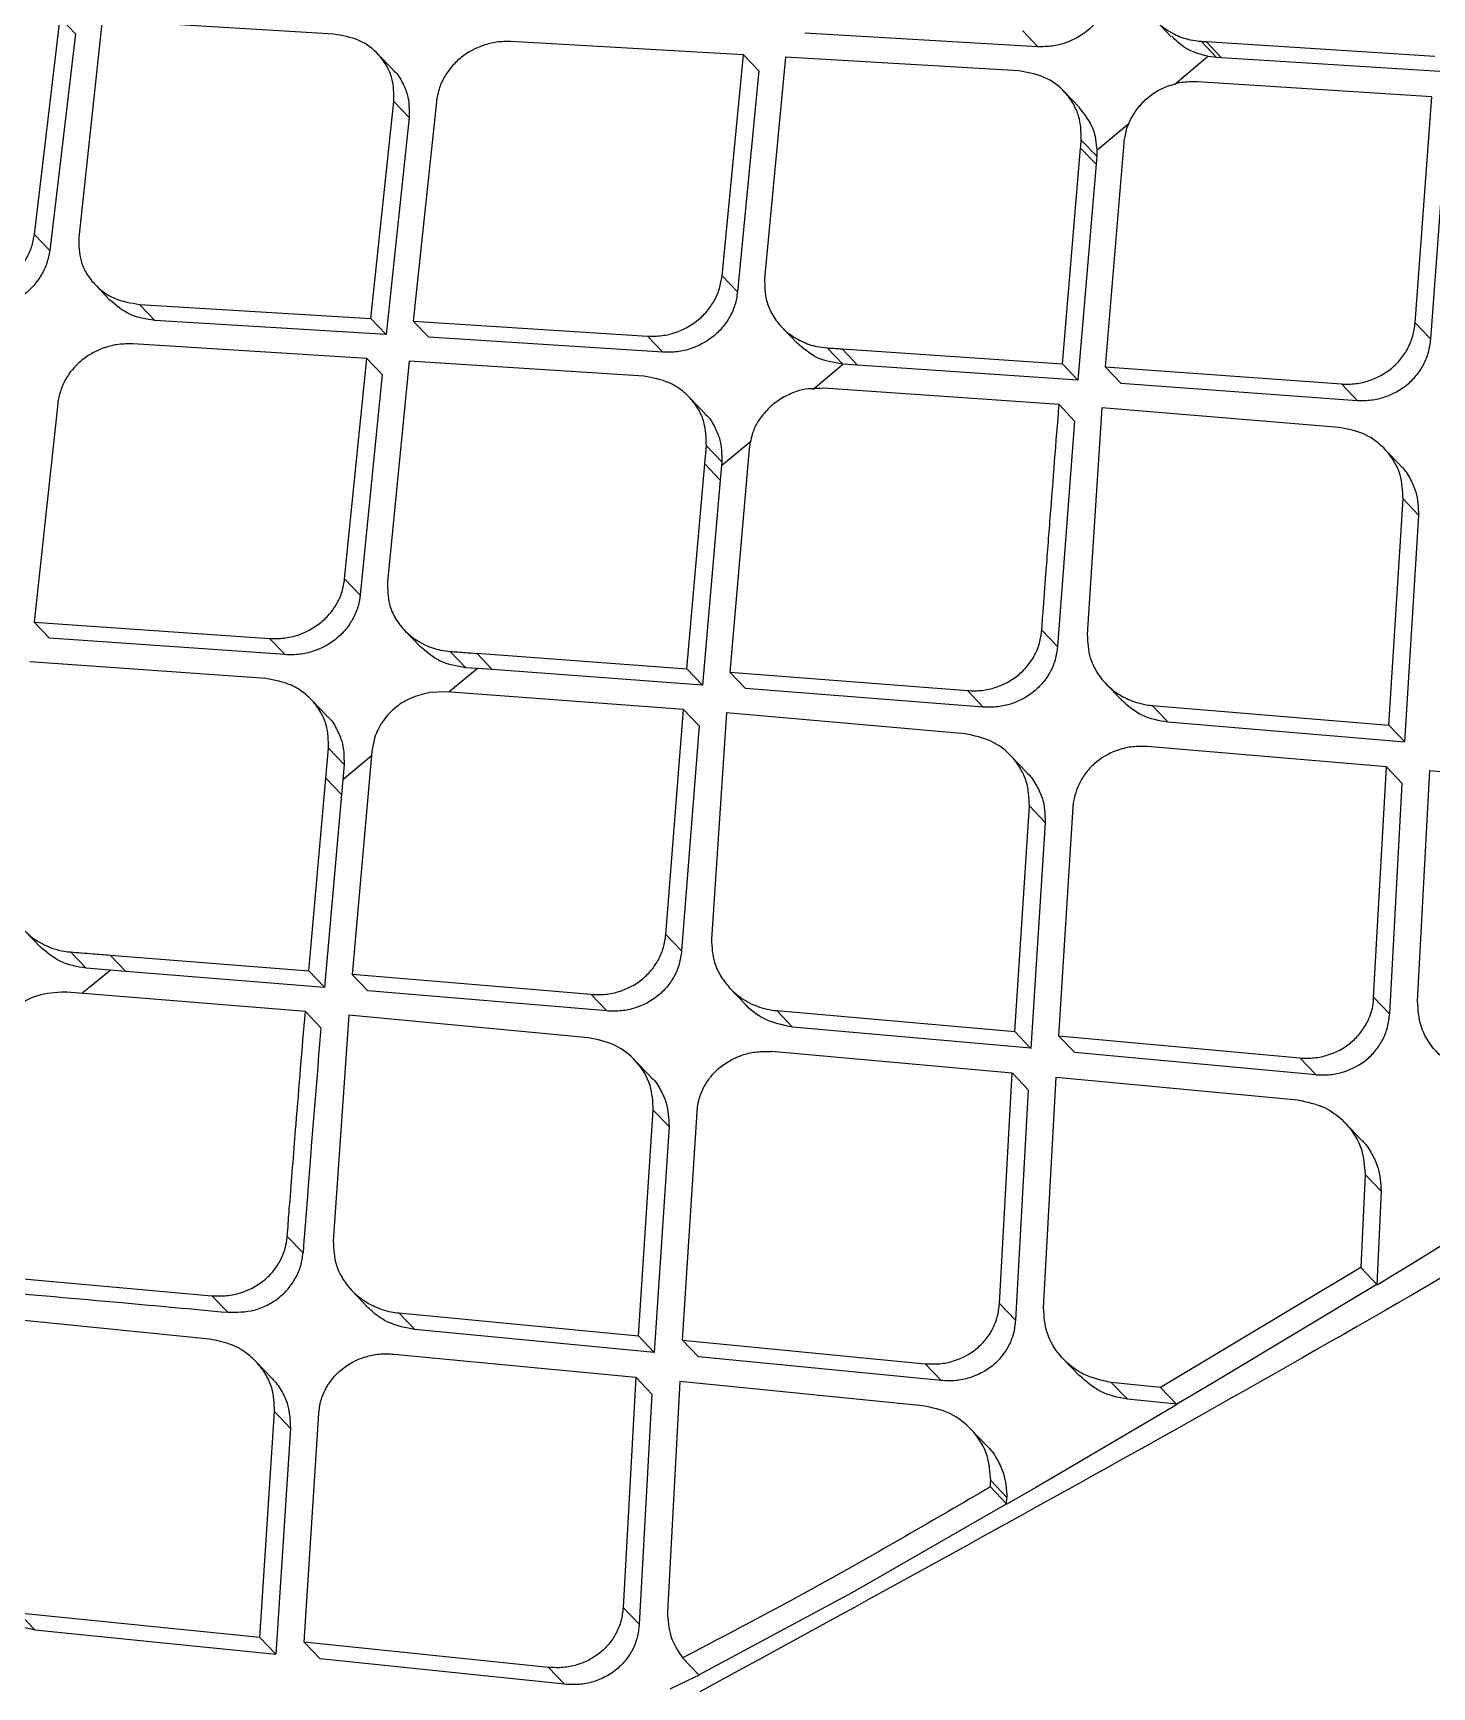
# Model space of a CAD drawing. Extents: x 832 to 912, y 781 to 934.
# Drawn here: x 897.548 to 898.583, y 806.481 to 807.705 of the extents above; entities that cross this region are included whole.
import ezdxf

# ---------------------------------------------------------------- set-up
doc = ezdxf.new("R2010")
doc.units = 0
doc.header["$MEASUREMENT"] = 0
doc.layers.add('1', color=4, linetype='Continuous')

# ---------------------------------------------------------------- blocks, each defined once
blk = doc.blocks.new('2026 SOVEREIGN HL')
at = {"layer": '1', "color": 3, "linetype": 'Continuous', "lineweight": 25}
for p, q in [((65.8195, 10.4614), (65.8386, 10.6216)), ((65.8498, 10.6098), (65.8386, 10.6216)), ((65.8696, 10.62), (65.8523, 10.459)), ((66.0411, 10.6096), (65.8696, 10.62)), ((66.5508, 10.6123), (66.5622, 10.6003)), ((66.6495, 10.6196), (66.6609, 10.6076)), ((65.8498, 10.6098), (65.8308, 10.4495)), ((66.3442, 10.5944), (66.1722, 10.6041)), ((66.5622, 10.6003), (66.3898, 10.6104)), ((66.683, 10.6043), (66.6944, 10.5924)), ((66.6867, 10.6041), (66.8561, 10.5934)), ((66.6867, 10.6041), (66.6981, 10.5921)), ((66.0849, 10.5831), (66.0736, 10.5949)), ((66.3284, 10.4307), (66.3442, 10.5944)), ((66.3442, 10.5944), (66.3556, 10.5825)), ((66.3755, 10.5926), (66.3599, 10.4287)), ((66.5481, 10.5824), (66.3755, 10.5926)), ((66.6634, 10.5724), (66.6877, 10.593)), ((66.6944, 10.5923), (66.6879, 10.5931)), ((66.6981, 10.5921), (66.6944, 10.5923)), ((66.8676, 10.5814), (66.6981, 10.5921)), ((66.3556, 10.5825), (66.3398, 10.4188)), ((66.593, 10.5552), (66.5816, 10.5671)), ((66.8538, 10.5632), (66.6804, 10.5743)), ((66.8414, 10.3959), (66.8538, 10.5632)), ((66.0685, 10.3992), (66.0856, 10.5598)), ((66.0856, 10.5598), (66.0969, 10.5479)), ((66.117, 10.5596), (66.0999, 10.3972)), ((66.853, 10.3838), (66.8653, 10.5511)), ((66.0969, 10.5479), (66.0799, 10.3872)), ((66.6059, 10.5237), (66.6297, 10.5438)), ((66.5943, 10.5312), (66.6057, 10.5192)), ((66.6257, 10.5292), (66.612, 10.3633)), ((66.5803, 10.3656), (66.5937, 10.5253)), ((66.5938, 10.5253), (66.6052, 10.5133)), ((66.6057, 10.5192), (66.6052, 10.5134)), ((66.6059, 10.5237), (66.6057, 10.5192)), ((66.6052, 10.5133), (66.5918, 10.3535)), ((65.8195, 10.4614), (65.8308, 10.4495)), ((66.3284, 10.4307), (66.3398, 10.4188)), ((65.8642, 10.4245), (65.8755, 10.4126)), ((65.8973, 10.4096), (66.0685, 10.3992)), ((65.8973, 10.4096), (65.9087, 10.3977)), ((66.0799, 10.3872), (65.9087, 10.3977)), ((66.0685, 10.3992), (66.0799, 10.3873)), ((66.0999, 10.3972), (66.2733, 10.3862)), ((66.0999, 10.3972), (66.1113, 10.3853)), ((66.3726, 10.3928), (66.384, 10.3809)), ((66.8414, 10.3959), (66.853, 10.3838)), ((66.0655, 10.3696), (65.8924, 10.3803)), ((66.2847, 10.3742), (66.1113, 10.3853)), ((66.2733, 10.3861), (66.2847, 10.3742)), ((66.0491, 10.2065), (66.0655, 10.3696)), ((66.0768, 10.3577), (66.0655, 10.3696)), ((66.0969, 10.3676), (66.0808, 10.2043)), ((66.2705, 10.3564), (66.0969, 10.3676)), ((66.4177, 10.3654), (66.4062, 10.3774)), ((66.4173, 10.3767), (66.5803, 10.3656)), ((66.4173, 10.3767), (66.4288, 10.3647)), ((66.0768, 10.3577), (66.0606, 10.1945)), ((66.3955, 10.3467), (66.4176, 10.3652)), ((66.4288, 10.3647), (66.4179, 10.3654)), ((66.5918, 10.3535), (66.4288, 10.3647)), ((66.5803, 10.3656), (66.5918, 10.3535)), ((66.612, 10.3633), (66.7869, 10.3507)), ((66.612, 10.3633), (66.6235, 10.3513)), ((66.5779, 10.3354), (66.4035, 10.3475)), ((66.6235, 10.3513), (66.7984, 10.3386)), ((66.7869, 10.3507), (66.7984, 10.3386)), ((65.8367, 10.3363), (65.8192, 10.1745)), ((66.3156, 10.3289), (66.3041, 10.3409)), ((66.5779, 10.3354), (66.5894, 10.3233)), ((66.6096, 10.3331), (66.5987, 10.1654)), ((66.7851, 10.3186), (66.6096, 10.3331)), ((66.5894, 10.3233), (66.5767, 10.1564)), ((66.328, 10.2903), (66.3498, 10.3085)), ((66.3156, 10.2916), (66.3168, 10.305)), ((66.3168, 10.305), (66.3283, 10.293)), ((66.3484, 10.3028), (66.3343, 10.1374)), ((66.8305, 10.2904), (66.8188, 10.3025)), ((66.3024, 10.1399), (66.3156, 10.2916)), ((66.3156, 10.2916), (66.3271, 10.2796)), ((66.328, 10.2903), (66.3271, 10.2796)), ((66.3283, 10.293), (66.328, 10.2903)), ((66.3271, 10.2796), (66.314, 10.1278)), ((66.822, 10.0982), (66.8325, 10.2656)), ((66.8325, 10.2656), (66.8441, 10.2534)), ((66.8337, 10.0859), (66.8441, 10.2534)), ((66.0491, 10.2065), (66.0606, 10.1945)), ((65.8192, 10.1745), (65.8306, 10.1626)), ((65.8192, 10.1745), (65.9936, 10.1624)), ((66.005, 10.1504), (65.8306, 10.1626)), ((65.9936, 10.1624), (66.005, 10.1504)), ((66.0935, 10.1684), (66.1049, 10.1564)), ((66.5651, 10.1686), (66.5767, 10.1564)), ((66.1273, 10.1528), (66.1388, 10.1407)), ((66.1469, 10.1514), (66.3024, 10.1399)), ((66.1469, 10.1514), (66.1584, 10.1393)), ((65.9907, 10.1327), (65.8161, 10.145)), ((66.1262, 10.1228), (66.1472, 10.1401)), ((66.1473, 10.1401), (66.1388, 10.1407)), ((66.1584, 10.1393), (66.1473, 10.1401)), ((66.314, 10.1278), (66.1584, 10.1393)), ((66.3024, 10.1399), (66.314, 10.1278)), ((66.3343, 10.1374), (66.5101, 10.1238)), ((66.3343, 10.1374), (66.3459, 10.1253)), ((66.1246, 10.1229), (66.1119, 10.1224)), ((66.2999, 10.1097), (66.1246, 10.1229)), ((66.5217, 10.1116), (66.3459, 10.1253)), ((66.5101, 10.1238), (66.5217, 10.1116)), ((66.6123, 10.1291), (66.624, 10.1169)), ((66.036, 10.105), (66.0245, 10.117)), ((66.2868, 9.9432), (66.2999, 10.1097)), ((66.2999, 10.1097), (66.3115, 10.0976)), ((66.6468, 10.1128), (66.822, 10.0982)), ((66.6468, 10.1128), (66.6584, 10.1006)), ((66.3115, 10.0976), (66.2985, 9.9311)), ((66.3318, 10.1073), (66.3206, 9.9399)), ((66.5083, 10.0917), (66.3318, 10.1073)), ((66.6584, 10.1006), (66.8337, 10.0859)), ((66.822, 10.0982), (66.8337, 10.0859)), ((66.0711, 10.0887), (66.0691, 10.0787)), ((66.0352, 10.0591), (66.0372, 10.0811)), ((66.0372, 10.0811), (66.0487, 10.069)), ((66.0477, 10.058), (66.0688, 10.0754)), ((66.0691, 10.0787), (66.0546, 9.9136)), ((66.5539, 10.0633), (66.5422, 10.0755)), ((66.8201, 10.0673), (66.643, 10.0823)), ((66.0487, 10.069), (66.0477, 10.058)), ((66.8107, 9.897), (66.8201, 10.0673)), ((66.8201, 10.0673), (66.8319, 10.0551)), ((66.8432, 9.8939), (66.8524, 10.0646)), ((66.8524, 10.0646), (67.0301, 10.0488)), ((66.0225, 9.9163), (66.0352, 10.0591)), ((66.0352, 10.0591), (66.0467, 10.047)), ((66.0477, 10.0579), (66.0467, 10.047)), ((66.8226, 9.8846), (66.8319, 10.055)), ((66.0467, 10.047), (66.0341, 9.9041)), ((66.5451, 9.8714), (66.5559, 10.0385)), ((66.5559, 10.0385), (66.5676, 10.0263)), ((66.5881, 10.0375), (66.5775, 9.8684)), ((66.5676, 10.0263), (66.5569, 9.859)), ((65.8122, 9.9462), (65.8237, 9.9342)), ((66.2985, 9.9311), (66.2868, 9.9432)), ((65.8578, 9.9183), (65.8462, 9.9304)), ((65.8755, 9.9281), (66.0225, 9.9163)), ((65.8755, 9.9281), (65.8871, 9.916)), ((65.8756, 9.9169), (65.8578, 9.9183)), ((65.8871, 9.916), (65.8756, 9.9169)), ((66.0341, 9.9041), (65.8871, 9.916)), ((66.0225, 9.9163), (66.0341, 9.9042)), ((66.2315, 9.8989), (66.0546, 9.9136)), ((66.0546, 9.9136), (66.0662, 9.9015)), ((66.3343, 9.9035), (66.346, 9.8913)), ((65.8435, 9.9006), (65.842, 9.9007)), ((66.02, 9.8862), (65.8435, 9.9006)), ((66.2431, 9.8867), (66.0662, 9.9015)), ((66.2431, 9.8867), (66.2315, 9.8989)), ((66.8107, 9.897), (66.8225, 9.8846)), ((66.02, 9.8862), (66.0315, 9.8741)), ((66.0521, 9.8835), (66.0407, 9.7164)), ((66.2296, 9.8669), (66.0521, 9.8835)), ((66.3689, 9.887), (66.5451, 9.8714)), ((66.3689, 9.887), (66.3806, 9.8748)), ((66.5569, 9.8591), (66.3806, 9.8748)), ((66.5451, 9.8714), (66.5568, 9.8591)), ((66.5775, 9.8684), (66.756, 9.852)), ((66.5775, 9.8684), (66.5892, 9.8561)), ((66.5432, 9.8406), (66.3651, 9.8566)), ((66.5892, 9.8561), (66.7678, 9.8396)), ((66.2754, 9.8382), (66.2637, 9.8504)), ((66.5337, 9.6703), (66.5432, 9.8406)), ((66.5433, 9.8406), (66.555, 9.8283)), ((66.756, 9.8519), (66.7678, 9.8396)), ((66.555, 9.8282), (66.5456, 9.6579)), ((66.5663, 9.6671), (66.5756, 9.8376)), ((66.5757, 9.8376), (66.7544, 9.8209)), ((66.2665, 9.6464), (66.2775, 9.8134)), ((66.2775, 9.8134), (66.2892, 9.8012)), ((66.2991, 9.6432), (66.3099, 9.8121)), ((66.8015, 9.7913), (66.7897, 9.8038)), ((66.2892, 9.8012), (66.2783, 9.634)), ((66.8043, 9.7658), (66.8012, 9.6968)), ((66.8043, 9.7658), (66.8162, 9.7533)), ((66.8162, 9.7533), (66.8131, 9.684)), ((66.0066, 9.7199), (66.0183, 9.7077)), ((66.864, 9.7148), (66.8391, 9.6996)), ((66.8012, 9.6968), (66.6529, 9.6081)), ((66.8012, 9.6968), (66.8131, 9.6843)), ((66.8391, 9.6996), (66.825, 9.691)), ((65.7728, 9.692), (65.9509, 9.6759)), ((66.813, 9.6842), (66.6906, 9.6108)), ((66.825, 9.691), (66.8132, 9.6839)), ((65.9626, 9.6637), (65.9509, 9.6759)), ((66.0544, 9.6799), (66.0661, 9.6676)), ((66.5337, 9.6703), (66.5456, 9.6579)), ((65.949, 9.6439), (65.7703, 9.6619)), ((66.0893, 9.6632), (66.2665, 9.6464)), ((66.0893, 9.6632), (66.101, 9.6509)), ((66.2783, 9.634), (66.101, 9.6509)), ((66.2665, 9.6464), (66.2783, 9.634)), ((66.0855, 9.6328), (66.2647, 9.6156)), ((66.2991, 9.6432), (66.4787, 9.6256)), ((66.3109, 9.6308), (66.2991, 9.6432)), ((65.9951, 9.615), (65.9834, 9.6273)), ((66.4906, 9.6132), (66.3109, 9.6308)), ((66.4905, 9.6132), (66.4787, 9.6256)), ((66.581, 9.6292), (66.5929, 9.6167)), ((66.2647, 9.6156), (66.2552, 9.4453)), ((66.2647, 9.6156), (66.2765, 9.6032)), ((66.2973, 9.6124), (66.288, 9.4419)), ((66.4771, 9.5946), (66.2973, 9.6124)), ((66.6164, 9.6118), (66.6284, 9.5993)), ((66.6529, 9.6081), (66.6164, 9.6118)), ((66.6529, 9.6081), (66.6649, 9.5956)), ((66.6906, 9.6108), (66.6651, 9.5957)), ((66.2765, 9.6032), (66.2671, 9.4328)), ((66.6652, 9.5956), (66.6284, 9.5993)), ((65.9863, 9.4231), (65.9972, 9.5902)), ((66.009, 9.5778), (65.9972, 9.5902)), ((66.0191, 9.4197), (66.0299, 9.5887)), ((66.6652, 9.5954), (66.5712, 9.5402)), ((66.009, 9.5779), (65.9982, 9.4106)), ((66.5245, 9.5648), (66.5125, 9.5773)), ((66.539, 9.522), (66.5271, 9.5345)), ((66.5392, 9.5267), (66.5273, 9.5392)), ((66.5712, 9.5402), (66.5606, 9.5341)), ((66.539, 9.5217), (66.5392, 9.5267)), ((66.5606, 9.5341), (66.5391, 9.5216)), ((66.4251, 9.4566), (66.5389, 9.5219)), ((66.3112, 9.3954), (66.4251, 9.4565)), ((65.9863, 9.4231), (65.8079, 9.4411)), ((65.8197, 9.4288), (65.8079, 9.4411)), ((66.2552, 9.4453), (66.2671, 9.4328)), ((65.8197, 9.4288), (65.9982, 9.4106)), ((65.9982, 9.4107), (65.9863, 9.4231)), ((66.1999, 9.4009), (66.0191, 9.4197)), ((66.0191, 9.4197), (66.031, 9.4073)), ((66.2118, 9.3884), (66.031, 9.4073)), ((66.2118, 9.3884), (66.1999, 9.4009)), ((66.2992, 9.4079), (66.3112, 9.3954)), ((66.3032, 9.3911), (66.2899, 9.3848)), ((66.3114, 9.3951), (66.3032, 9.3911))]:
    blk.add_line(p, q, dxfattribs=at)
for points, knots in [([(70.7398, 13.4234), (70.5992, 13.2137), (70.3179, 12.7942), (69.8467, 12.2), (69.3413, 11.6351), (68.7988, 11.1052), (68.2213, 10.6135), (67.6123, 10.1617), (66.9773, 9.7465), (66.5338, 9.504), (66.312, 9.3828)], [0, 0, 0, 0, 0.1250008, 0.2500011, 0.3750032, 0.4999972, 0.6249912, 0.7499939, 0.8749964, 1, 1, 1, 1]), ([(71.4977, 13.2304), (71.3728, 13.0345), (71.1231, 12.6428), (70.7096, 12.0815), (70.2695, 11.5426), (69.8013, 11.0304), (69.3045, 10.5492), (68.7798, 10.0988), (68.2276, 9.679), (67.6507, 9.2899), (67.0541, 8.9285), (66.6412, 8.7147), (66.4347, 8.6078)], [0, 0, 0, 0, 0.100345, 0.20059, 0.300906, 0.400756, 0.500092, 0.599382, 0.699069, 0.799349, 0.899659, 1, 1, 1, 1]), ([(71.5122, 13.221), (71.5035, 13.2073), (71.4807, 13.1713), (71.4393, 13.1058), (71.3912, 13.0297), (71.3437, 12.9553), (71.3026, 12.892), (71.2631, 12.8324), (71.2227, 12.7724), (71.149, 12.6639), (71.042, 12.5107), (70.8633, 12.2638), (70.6395, 11.9711), (70.3496, 11.6171), (70.0306, 11.2549), (69.6793, 10.8891), (69.2812, 10.5095), (68.8279, 10.119), (68.3151, 9.7236), (67.8394, 9.3953), (67.4115, 9.1254), (67.1357, 8.9636), (66.9539, 8.8617), (66.8689, 8.8148), (66.7831, 8.7684), (66.6996, 8.724), (66.6137, 8.679), (66.5288, 8.636), (66.4699, 8.6061), (66.4426, 8.5923)], [0, 0, 0, 0, 0.007015, 0.018363, 0.033423, 0.04585, 0.056436, 0.065972, 0.076734, 0.087612, 0.122549, 0.157338, 0.219068, 0.281467, 0.354683, 0.427219, 0.500115, 0.591822, 0.685047, 0.779145, 0.840884, 0.903128, 0.916964, 0.930722, 0.945004, 0.958992, 0.971501, 0.986828, 1, 1, 1, 1]), ([(72.0759, 13.081), (71.9407, 12.8673), (71.6702, 12.4398), (71.2248, 11.8251), (70.749, 11.236), (70.2414, 10.6776), (69.7037, 10.1509), (69.1327, 9.6593), (68.5309, 9.2014), (67.9016, 8.7782), (67.2507, 8.3863), (66.8005, 8.1549), (66.5754, 8.0391)], [0, 0, 0, 0, 0.100262, 0.200594, 0.300842, 0.400493, 0.499762, 0.599107, 0.699009, 0.799378, 0.89967, 1, 1, 1, 1]), ([(72.6989, 12.8401), (72.5434, 12.6155), (72.2326, 12.1668), (71.7256, 11.524), (71.1904, 10.905), (70.6253, 10.3123), (70.0659, 9.7781), (69.5193, 9.2983), (68.9899, 8.8688), (68.4432, 8.46), (67.8795, 8.0739), (67.3016, 7.7084), (66.9039, 7.4857), (66.7051, 7.3744)], [0, 0, 0, 0, 0.1000688, 0.1999125, 0.299747, 0.3997862, 0.4998265, 0.5830233, 0.6662203, 0.7495516, 0.8330446, 0.9165067, 1, 1, 1, 1]), ([(66.7444, 7.304), (66.8243, 7.3478), (66.9726, 7.429), (67.1755, 7.5462), (67.3443, 7.6461), (67.4814, 7.7294), (67.7049, 7.8677), (68.1391, 8.1473), (68.7505, 8.5777), (69.4223, 9.1038), (70.0119, 9.6127), (70.5488, 10.1186), (71.0358, 10.6161), (71.4152, 11.0365), (71.6965, 11.367), (71.8827, 11.5937), (72.0253, 11.7735), (72.135, 11.9151), (72.2256, 12.0339), (72.3357, 12.1814), (72.4646, 12.3584), (72.6119, 12.5659), (72.7136, 12.7161), (72.7679, 12.7962)], [0, 0, 0, 0, 0.0332022, 0.0616214, 0.0854568, 0.1046896, 0.1201128, 0.181265, 0.29293, 0.3925487, 0.4921817, 0.5767546, 0.661373, 0.7459153, 0.7831098, 0.819609, 0.8528305, 0.8667665, 0.8848982, 0.9072637, 0.9338682, 0.9647159, 1, 1, 1, 1]), ([(66.6368, 10.6555), (66.6368, 10.6504), (66.6368, 10.6418), (66.6416, 10.6298), (66.6491, 10.6189), (66.6601, 10.6104), (66.6715, 10.606), (66.6786, 10.6047), (66.6818, 10.6044), (66.6827, 10.6043), (66.6829, 10.6043), (66.6829, 10.6043), (66.683, 10.6043), (66.683, 10.6043)], [0, 0, 0, 0, 0.195539, 0.334545, 0.501066, 0.718252, 0.874017, 0.967989, 0.991753, 0.997814, 0.99938, 0.999912, 1, 1, 1, 1]), ([(66.6169, 10.6454), (66.6164, 10.6422), (66.6154, 10.6358), (66.6115, 10.6268), (66.606, 10.6187), (66.5969, 10.6097), (66.5853, 10.6035), (66.5726, 10.6003), (66.5657, 10.6003), (66.5622, 10.6003)], [0, 0, 0, 0, 0.128133, 0.254075, 0.378316, 0.501486, 0.735026, 0.863593, 1, 1, 1, 1]), ([(66.0856, 10.5598), (66.0855, 10.5656), (66.0855, 10.5747), (66.0806, 10.5861), (66.0732, 10.5964), (66.0602, 10.6064), (66.0475, 10.6085), (66.0411, 10.6096)], [0, 0, 0, 0, 0.229507, 0.360219, 0.501434, 0.750646, 1, 1, 1, 1]), ([(66.1722, 10.6041), (66.1686, 10.6041), (66.1618, 10.6041), (66.149, 10.6009), (66.1374, 10.5947), (66.1282, 10.5858), (66.1226, 10.5778), (66.1185, 10.5689), (66.1175, 10.5627), (66.117, 10.5596)], [0, 0, 0, 0, 0.13688, 0.265624, 0.498432, 0.623853, 0.748971, 0.874228, 1, 1, 1, 1]), ([(66.6878, 10.5932), (66.6819, 10.5948), (66.6716, 10.5976), (66.6644, 10.6049), (66.6613, 10.6081)], [0, 0, 0, 0, 0.5699659, 1, 1, 1, 1]), ([(66.683, 10.6043), (66.6837, 10.6043), (66.6849, 10.6042), (66.6861, 10.6041), (66.6867, 10.6041)], [0, 0, 0, 0, 0.559914, 1, 1, 1, 1]), ([(66.0848, 10.5829), (66.0851, 10.5827), (66.0883, 10.5804), (66.0918, 10.574), (66.0969, 10.5629), (66.0969, 10.5537), (66.0969, 10.5479)], [0, 0, 0, 0, 0.032245, 0.306078, 0.558816, 1, 1, 1, 1]), ([(66.5943, 10.5312), (66.5941, 10.5372), (66.5939, 10.5466), (66.5886, 10.5583), (66.5809, 10.5689), (66.5676, 10.579), (66.5546, 10.5813), (66.5481, 10.5824)], [0, 0, 0, 0, 0.232863, 0.362816, 0.501705, 0.751092, 1, 1, 1, 1]), ([(66.6804, 10.5743), (66.6769, 10.5743), (66.67, 10.5743), (66.6572, 10.5712), (66.6456, 10.5649), (66.6365, 10.5559), (66.631, 10.5477), (66.6271, 10.5387), (66.6262, 10.5324), (66.6257, 10.5292)], [0, 0, 0, 0, 0.135694, 0.264215, 0.499853, 0.623433, 0.747641, 0.873006, 1, 1, 1, 1]), ([(66.5928, 10.555), (66.5967, 10.5501), (66.6041, 10.541), (66.6053, 10.5291), (66.6059, 10.5237)], [0, 0, 0, 0, 0.539458, 1, 1, 1, 1]), ([(66.5938, 10.5253), (66.5939, 10.5264), (66.594, 10.5283), (66.5942, 10.5303), (66.5943, 10.5311)], [0, 0, 0, 0, 0.560023, 1, 1, 1, 1]), ([(65.7638, 10.4174), (65.7674, 10.4174), (65.7744, 10.4174), (65.7872, 10.4206), (65.7988, 10.4267), (65.808, 10.4354), (65.8137, 10.4433), (65.8178, 10.4521), (65.8189, 10.4583), (65.8195, 10.4614)], [0, 0, 0, 0, 0.13981, 0.269762, 0.49964, 0.624033, 0.749047, 0.87425, 1, 1, 1, 1]), ([(65.8523, 10.459), (65.8524, 10.4532), (65.8525, 10.4441), (65.8575, 10.4328), (65.865, 10.4226), (65.8781, 10.4128), (65.8909, 10.4106), (65.8973, 10.4096)], [0, 0, 0, 0, 0.231814, 0.361874, 0.501276, 0.750398, 1, 1, 1, 1]), ([(65.8308, 10.4495), (65.8302, 10.4464), (65.8291, 10.4403), (65.825, 10.4315), (65.8193, 10.4235), (65.8101, 10.4148), (65.7985, 10.4087), (65.7857, 10.4055), (65.7787, 10.4055), (65.7751, 10.4055)], [0, 0, 0, 0, 0.125542, 0.250493, 0.375284, 0.500382, 0.730189, 0.860138, 1, 1, 1, 1]), ([(66.2733, 10.3861), (66.2769, 10.3861), (66.2838, 10.3861), (66.2966, 10.3892), (66.3082, 10.3953), (66.3174, 10.4042), (66.3229, 10.4122), (66.3269, 10.4212), (66.3279, 10.4276), (66.3284, 10.4307)], [0, 0, 0, 0, 0.137431, 0.266447, 0.499166, 0.62221, 0.746712, 0.872472, 1, 1, 1, 1]), ([(66.3599, 10.4287), (66.36, 10.4232), (66.3601, 10.4142), (66.3651, 10.4023), (66.3698, 10.3957), (66.3739, 10.3914), (66.3786, 10.3872), (66.3868, 10.382), (66.3972, 10.3784), (66.4037, 10.3777), (66.4062, 10.3774)], [0, 0, 0, 0, 0.213296, 0.34775, 0.500701, 0.531601, 0.583584, 0.750369, 0.906475, 1, 1, 1, 1]), ([(66.3398, 10.4188), (66.3394, 10.4156), (66.3384, 10.4093), (66.3344, 10.4003), (66.3288, 10.3922), (66.3197, 10.3834), (66.308, 10.3772), (66.2952, 10.3741), (66.2883, 10.3742), (66.2847, 10.3742)], [0, 0, 0, 0, 0.127404, 0.253021, 0.377332, 0.500953, 0.733553, 0.862539, 1, 1, 1, 1]), ([(65.9087, 10.3977), (65.9022, 10.3987), (65.8894, 10.4007), (65.8801, 10.4088), (65.8756, 10.4127)], [0, 0, 0, 0, 0.51154, 1, 1, 1, 1]), ([(66.7869, 10.3507), (66.7904, 10.3506), (66.7973, 10.3505), (66.8103, 10.3536), (66.8219, 10.3598), (66.8309, 10.3689), (66.8363, 10.377), (66.8401, 10.3862), (66.841, 10.3926), (66.8414, 10.3959)], [0, 0, 0, 0, 0.136677, 0.265618, 0.500674, 0.622108, 0.745532, 0.871308, 1, 1, 1, 1]), ([(65.8924, 10.3803), (65.8889, 10.3804), (65.8819, 10.3804), (65.8691, 10.3773), (65.8574, 10.3712), (65.8481, 10.3624), (65.8424, 10.3544), (65.8384, 10.3456), (65.8373, 10.3394), (65.8367, 10.3363)], [0, 0, 0, 0, 0.137927, 0.267053, 0.498511, 0.624621, 0.749936, 0.874928, 1, 1, 1, 1]), ([(66.4177, 10.3654), (66.411, 10.3665), (66.3981, 10.3687), (66.3887, 10.377), (66.3841, 10.381)], [0, 0, 0, 0, 0.513661, 1, 1, 1, 1]), ([(66.7984, 10.3386), (66.802, 10.3385), (66.8089, 10.3384), (66.8218, 10.3415), (66.8334, 10.3477), (66.8425, 10.3567), (66.8479, 10.3649), (66.8517, 10.374), (66.8526, 10.3805), (66.853, 10.3838)], [0, 0, 0, 0, 0.136589, 0.265439, 0.500201, 0.621987, 0.745474, 0.871284, 1, 1, 1, 1]), ([(66.4062, 10.3774), (66.4083, 10.3773), (66.412, 10.377), (66.4157, 10.3768), (66.4173, 10.3767)], [0, 0, 0, 0, 0.560051, 1, 1, 1, 1]), ([(66.3168, 10.305), (66.3167, 10.3109), (66.3165, 10.3202), (66.3113, 10.3319), (66.3068, 10.3381), (66.303, 10.3421), (66.2983, 10.3464), (66.2881, 10.3533), (66.277, 10.3552), (66.2705, 10.3564)], [0, 0, 0, 0, 0.2266, 0.357966, 0.50123, 0.527561, 0.578063, 0.751203, 1, 1, 1, 1]), ([(66.4035, 10.3475), (66.3975, 10.3474), (66.3879, 10.3474), (66.3791, 10.3434), (66.3758, 10.3419)], [0, 0, 0, 0, 0.623269, 1, 1, 1, 1]), ([(66.3758, 10.3419), (66.3723, 10.3399), (66.3653, 10.3358), (66.3602, 10.3297), (66.3576, 10.3267)], [0, 0, 0, 0, 0.501699, 1, 1, 1, 1]), ([(66.5651, 10.1686), (66.5652, 10.1701), (66.5655, 10.1745), (66.5665, 10.1883), (66.5685, 10.2145), (66.5724, 10.2658), (66.5757, 10.3075), (66.5779, 10.3354)], [0, 0, 0, 0, 0.027615, 0.078218, 0.24842, 0.497807, 1, 1, 1, 1]), ([(66.3154, 10.3288), (66.3158, 10.3285), (66.3191, 10.3261), (66.3227, 10.3195), (66.3281, 10.3081), (66.3282, 10.2988), (66.3283, 10.293)], [0, 0, 0, 0, 0.032438, 0.311262, 0.565587, 1, 1, 1, 1]), ([(66.3576, 10.3267), (66.3567, 10.3254), (66.3541, 10.3219), (66.3504, 10.3139), (66.3492, 10.307), (66.3484, 10.3028)], [0, 0, 0, 0, 0.176212, 0.500666, 1, 1, 1, 1]), ([(66.8325, 10.2656), (66.8322, 10.2717), (66.8318, 10.2812), (66.8264, 10.2931), (66.8184, 10.3041), (66.8048, 10.3147), (66.7917, 10.3173), (66.7851, 10.3186)], [0, 0, 0, 0, 0.229648, 0.359656, 0.499721, 0.75034, 1, 1, 1, 1]), ([(66.8441, 10.2534), (66.8439, 10.2593), (66.8436, 10.2688), (66.838, 10.2805), (66.8341, 10.2874), (66.8307, 10.2899), (66.8303, 10.2902)], [0, 0, 0, 0, 0.428314, 0.683396, 0.965529, 1, 1, 1, 1]), ([(65.9936, 10.1624), (65.9972, 10.1623), (66.0041, 10.1622), (66.0171, 10.1652), (66.0287, 10.1713), (66.038, 10.1801), (66.0436, 10.1881), (66.0476, 10.197), (66.0486, 10.2033), (66.0491, 10.2065)], [0, 0, 0, 0, 0.13836, 0.267759, 0.499457, 0.622843, 0.747477, 0.873007, 1, 1, 1, 1]), ([(66.0808, 10.2043), (66.0809, 10.1987), (66.0809, 10.1896), (66.086, 10.1778), (66.0939, 10.1667), (66.1058, 10.1581), (66.1183, 10.1538), (66.1249, 10.153), (66.1273, 10.1528)], [0, 0, 0, 0, 0.215404, 0.349481, 0.50115, 0.750148, 0.907535, 1, 1, 1, 1]), ([(66.0606, 10.1945), (66.0601, 10.1913), (66.0591, 10.185), (66.055, 10.1761), (66.0494, 10.168), (66.0402, 10.1593), (66.0285, 10.1532), (66.0156, 10.1502), (66.0086, 10.1503), (66.005, 10.1504)], [0, 0, 0, 0, 0.126959, 0.252447, 0.377049, 0.501406, 0.732645, 0.861822, 1, 1, 1, 1]), ([(66.5101, 10.1238), (66.5137, 10.1237), (66.5207, 10.1235), (66.5337, 10.1265), (66.5454, 10.1327), (66.5546, 10.1417), (66.5601, 10.1499), (66.5638, 10.159), (66.5647, 10.1654), (66.5651, 10.1686)], [0, 0, 0, 0, 0.137358, 0.266544, 0.500828, 0.625272, 0.749771, 0.874444, 1, 1, 1, 1]), ([(66.5987, 10.1654), (66.599, 10.1595), (66.5995, 10.1501), (66.605, 10.1382), (66.6125, 10.1279), (66.6234, 10.1195), (66.635, 10.1148), (66.6422, 10.1133), (66.6456, 10.1129), (66.6465, 10.1128), (66.6467, 10.1128), (66.6468, 10.1127), (66.6468, 10.1127)], [0, 0, 0, 0, 0.223625, 0.354749, 0.498674, 0.715829, 0.871946, 0.966726, 0.991066, 0.997448, 0.999728, 1, 1, 1, 1]), ([(66.1388, 10.1407), (66.1322, 10.1418), (66.1192, 10.144), (66.1097, 10.1524), (66.105, 10.1565)], [0, 0, 0, 0, 0.510698, 1, 1, 1, 1]), ([(66.1273, 10.1528), (66.131, 10.1525), (66.1375, 10.152), (66.1441, 10.1516), (66.1469, 10.1513)], [0, 0, 0, 0, 0.560027, 1, 1, 1, 1]), ([(66.5767, 10.1564), (66.5763, 10.1531), (66.5754, 10.1467), (66.5716, 10.1376), (66.5661, 10.1295), (66.557, 10.1205), (66.5453, 10.1143), (66.5323, 10.1114), (66.5253, 10.1115), (66.5217, 10.1116)], [0, 0, 0, 0, 0.128103, 0.253532, 0.376913, 0.498945, 0.733437, 0.862665, 1, 1, 1, 1]), ([(66.0372, 10.0811), (66.0371, 10.087), (66.0369, 10.0963), (66.0316, 10.1081), (66.0262, 10.1156), (66.0189, 10.1224), (66.008, 10.1296), (65.9972, 10.1315), (65.9907, 10.1327)], [0, 0, 0, 0, 0.227501, 0.358576, 0.501115, 0.590782, 0.751085, 1, 1, 1, 1]), ([(66.1119, 10.1224), (66.1071, 10.1212), (66.0976, 10.1189), (66.0856, 10.1109), (66.0762, 10.1007), (66.0728, 10.0927), (66.0711, 10.0887)], [0, 0, 0, 0, 0.265279, 0.519181, 0.763418, 1, 1, 1, 1]), ([(66.6241, 10.117), (66.6288, 10.1128), (66.6385, 10.1041), (66.6517, 10.1018), (66.6584, 10.1006)], [0, 0, 0, 0, 0.488475, 1, 1, 1, 1]), ([(66.0358, 10.1049), (66.0361, 10.1047), (66.0394, 10.1024), (66.043, 10.0958), (66.0485, 10.0843), (66.0486, 10.075), (66.0487, 10.069)], [0, 0, 0, 0, 0.0250774, 0.3026466, 0.557782, 1, 1, 1, 1]), ([(66.5559, 10.0385), (66.5556, 10.0446), (66.5552, 10.0542), (66.5497, 10.0661), (66.5418, 10.0771), (66.5281, 10.0877), (66.5149, 10.0904), (66.5083, 10.0917)], [0, 0, 0, 0, 0.230354, 0.360101, 0.4995, 0.750101, 1, 1, 1, 1]), ([(66.643, 10.0823), (66.6395, 10.0824), (66.6325, 10.0826), (66.6195, 10.0797), (66.6077, 10.0735), (66.5985, 10.0644), (66.5917, 10.0541), (66.5889, 10.0447), (66.5881, 10.0384), (66.5881, 10.0376), (66.5881, 10.0375)], [0, 0, 0, 0, 0.136384, 0.265254, 0.500886, 0.626324, 0.750779, 0.967928, 0.996395, 1, 1, 1, 1]), ([(66.5538, 10.0632), (66.5541, 10.0629), (66.5574, 10.0602), (66.5614, 10.0535), (66.567, 10.0417), (66.5674, 10.0323), (66.5676, 10.0263)], [0, 0, 0, 0, 0.033595, 0.314906, 0.569809, 1, 1, 1, 1]), ([(65.7995, 9.9821), (65.7995, 9.9769), (65.7995, 9.968), (65.8045, 9.9561), (65.8125, 9.9446), (65.826, 9.9349), (65.8388, 9.931), (65.8455, 9.9304), (65.8462, 9.9304)], [0, 0, 0, 0, 0.204487, 0.341331, 0.501367, 0.750588, 0.97045, 1, 1, 1, 1]), ([(66.2315, 9.8988), (66.2351, 9.8988), (66.2421, 9.8986), (66.2552, 9.9014), (66.2669, 9.9075), (66.2761, 9.9164), (66.2816, 9.9245), (66.2855, 9.9336), (66.2864, 9.94), (66.2868, 9.9432)], [0, 0, 0, 0, 0.13812, 0.267636, 0.501326, 0.62337, 0.746946, 0.872278, 1, 1, 1, 1]), ([(66.3206, 9.9399), (66.3209, 9.934), (66.3214, 9.9246), (66.3269, 9.9126), (66.3313, 9.907), (66.3338, 9.9041), (66.3338, 9.904), (66.3341, 9.9036), (66.3353, 9.9024), (66.3399, 9.898), (66.3491, 9.8918), (66.3601, 9.8882), (66.3669, 9.8871), (66.3687, 9.887), (66.3689, 9.887)], [0, 0, 0, 0, 0.224286, 0.355105, 0.498272, 0.49882, 0.499814, 0.503236, 0.515754, 0.563436, 0.74885, 0.929383, 0.992669, 1, 1, 1, 1]), ([(65.8578, 9.9183), (65.8511, 9.9195), (65.838, 9.9218), (65.8285, 9.9302), (65.8238, 9.9343)], [0, 0, 0, 0, 0.513019, 1, 1, 1, 1]), ([(65.8462, 9.9304), (65.8517, 9.9299), (65.8615, 9.9292), (65.8712, 9.9284), (65.8755, 9.9281)], [0, 0, 0, 0, 0.5600212, 1, 1, 1, 1]), ([(66.2985, 9.9311), (66.298, 9.9278), (66.2971, 9.9214), (66.2933, 9.9123), (66.2878, 9.9042), (66.2786, 9.8953), (66.2668, 9.8892), (66.2538, 9.8864), (66.2468, 9.8866), (66.2431, 9.8867)], [0, 0, 0, 0, 0.127638, 0.252815, 0.376132, 0.498553, 0.732446, 0.861983, 1, 1, 1, 1]), ([(65.8545, 9.8997), (65.8562, 9.9011), (65.8633, 9.9068), (65.8703, 9.9126), (65.8756, 9.9169)], [0, 0, 0, 0, 0.2506924, 1, 1, 1, 1]), ([(65.842, 9.9007), (65.8351, 9.9003), (65.8222, 9.8996), (65.8073, 9.8914), (65.7981, 9.8826), (65.7925, 9.8744), (65.7888, 9.8658), (65.788, 9.8597), (65.7875, 9.8568)], [0, 0, 0, 0, 0.264943, 0.497755, 0.629958, 0.757279, 0.880387, 1, 1, 1, 1]), ([(66.3806, 9.8748), (66.374, 9.8761), (66.3613, 9.8786), (66.3506, 9.8864), (66.3462, 9.891), (66.346, 9.8913)], [0, 0, 0, 0, 0.5087, 0.970302, 1, 1, 1, 1]), ([(66.756, 9.8519), (66.7596, 9.8518), (66.7666, 9.8516), (66.7797, 9.8544), (66.7916, 9.8606), (66.8007, 9.8697), (66.8066, 9.879), (66.8102, 9.8882), (66.8106, 9.8947), (66.8107, 9.897)], [0, 0, 0, 0, 0.137171, 0.266368, 0.501714, 0.625822, 0.750397, 0.914059, 1, 1, 1, 1]), ([(66.893, 9.8389), (66.8862, 9.8404), (66.8725, 9.8432), (66.8557, 9.8565), (66.8445, 9.8741), (66.8436, 9.8877), (66.8432, 9.8939)], [0, 0, 0, 0, 0.251121, 0.501809, 0.770836, 1, 1, 1, 1]), ([(66.0066, 9.7199), (66.0069, 9.7231), (66.0075, 9.7319), (66.0097, 9.7595), (66.0138, 9.8118), (66.0177, 9.8584), (66.02, 9.8862)], [0, 0, 0, 0, 0.056906, 0.158747, 0.497272, 1, 1, 1, 1]), ([(66.7678, 9.8395), (66.7714, 9.8394), (66.7785, 9.8392), (66.7915, 9.842), (66.8033, 9.8481), (66.8124, 9.8572), (66.8177, 9.8654), (66.8214, 9.8747), (66.8222, 9.8812), (66.8226, 9.8846)], [0, 0, 0, 0, 0.137129, 0.266211, 0.501061, 0.622202, 0.745163, 0.870829, 1, 1, 1, 1]), ([(66.0315, 9.8741), (66.029, 9.8431), (66.0244, 9.7877), (66.0202, 9.7321), (66.0183, 9.7077)], [0, 0, 0, 0, 0.560003, 1, 1, 1, 1]), ([(66.2775, 9.8134), (66.2772, 9.8196), (66.2765, 9.8328), (66.2658, 9.8499), (66.2496, 9.8627), (66.2362, 9.8655), (66.2296, 9.8669)], [0, 0, 0, 0, 0.231207, 0.498601, 0.749528, 1, 1, 1, 1]), ([(66.3099, 9.8121), (66.3103, 9.8154), (66.3111, 9.8218), (66.315, 9.8309), (66.3205, 9.8391), (66.3297, 9.848), (66.3415, 9.8541), (66.3545, 9.8569), (66.3615, 9.8567), (66.3651, 9.8566)], [0, 0, 0, 0, 0.127057, 0.252095, 0.375853, 0.499111, 0.733911, 0.862962, 1, 1, 1, 1]), ([(66.2753, 9.838), (66.2756, 9.8378), (66.279, 9.8352), (66.2829, 9.8284), (66.2886, 9.8166), (66.2889, 9.8071), (66.2892, 9.8012)], [0, 0, 0, 0, 0.032721, 0.31295, 0.567624, 1, 1, 1, 1]), ([(66.7544, 9.8209), (66.7612, 9.8195), (66.7749, 9.8166), (66.7917, 9.8033), (66.8029, 9.7857), (66.8039, 9.772), (66.8043, 9.7658)], [0, 0, 0, 0, 0.251058, 0.501734, 0.772402, 1, 1, 1, 1]), ([(66.8014, 9.7912), (66.8017, 9.791), (66.8052, 9.7882), (66.8094, 9.7812), (66.8153, 9.769), (66.8159, 9.7594), (66.8162, 9.7533)], [0, 0, 0, 0, 0.028932, 0.317048, 0.574988, 1, 1, 1, 1]), ([(65.9509, 9.6759), (65.9546, 9.6758), (65.9617, 9.6756), (65.9748, 9.6784), (65.9866, 9.6844), (65.996, 9.6933), (66.0016, 9.7016), (66.0054, 9.7106), (66.0063, 9.7169), (66.0067, 9.7199)], [0, 0, 0, 0, 0.138763, 0.268547, 0.501596, 0.626295, 0.752781, 0.880712, 1, 1, 1, 1]), ([(65.9626, 9.6637), (65.9693, 9.6637), (65.9793, 9.6638), (65.9918, 9.6687), (66.0003, 9.674), (66.0075, 9.6809), (66.0131, 9.689), (66.017, 9.6981), (66.0179, 9.7045), (66.0183, 9.7077)], [0, 0, 0, 0, 0.248938, 0.377205, 0.498896, 0.624593, 0.749177, 0.872679, 1, 1, 1, 1]), ([(66.0407, 9.7164), (66.041, 9.7104), (66.0414, 9.7009), (66.047, 9.689), (66.0517, 9.6826), (66.0558, 9.6784), (66.0607, 9.674), (66.0697, 9.668), (66.0804, 9.6644), (66.0872, 9.6633), (66.0891, 9.6632), (66.0893, 9.6631)], [0, 0, 0, 0, 0.224879, 0.355415, 0.497964, 0.525516, 0.576504, 0.74848, 0.929615, 0.99281, 1, 1, 1, 1]), ([(65.7845, 9.6798), (65.8177, 9.6768), (65.8771, 9.6715), (65.9365, 9.6661), (65.9626, 9.6637)], [0, 0, 0, 0, 0.560001, 1, 1, 1, 1]), ([(66.4787, 9.6256), (66.4823, 9.6255), (66.4894, 9.6252), (66.5025, 9.6279), (66.5144, 9.634), (66.5235, 9.643), (66.5289, 9.6512), (66.5326, 9.6604), (66.5334, 9.667), (66.5337, 9.6703)], [0, 0, 0, 0, 0.13779, 0.267246, 0.501948, 0.622845, 0.745742, 0.871201, 1, 1, 1, 1]), ([(66.101, 9.6509), (66.0944, 9.6522), (66.0833, 9.6544), (66.0721, 9.6617), (66.0676, 9.6662), (66.0662, 9.6676)], [0, 0, 0, 0, 0.505771, 0.845002, 1, 1, 1, 1]), ([(66.5456, 9.6579), (66.5452, 9.6546), (66.5445, 9.648), (66.5408, 9.6387), (66.5354, 9.6305), (66.5263, 9.6215), (66.5144, 9.6155), (66.5013, 9.6127), (66.4942, 9.613), (66.4906, 9.6132)], [0, 0, 0, 0, 0.128777, 0.254119, 0.376846, 0.497991, 0.73289, 0.862309, 1, 1, 1, 1]), ([(66.6164, 9.6118), (66.6096, 9.6133), (66.5958, 9.6162), (66.579, 9.6296), (66.5677, 9.6472), (66.5668, 9.6608), (66.5664, 9.6671)], [0, 0, 0, 0, 0.251433, 0.502163, 0.770294, 1, 1, 1, 1]), ([(65.9972, 9.5902), (65.997, 9.5962), (65.9966, 9.6056), (65.9911, 9.6177), (65.9867, 9.6237), (65.9837, 9.6269), (65.9824, 9.6283), (65.9778, 9.6327), (65.9672, 9.6402), (65.9557, 9.6426), (65.949, 9.6439)], [0, 0, 0, 0, 0.223984, 0.354983, 0.498602, 0.506506, 0.521136, 0.570596, 0.749803, 1, 1, 1, 1]), ([(66.0299, 9.5887), (66.0303, 9.5919), (66.0311, 9.5983), (66.035, 9.6074), (66.0405, 9.6156), (66.0498, 9.6245), (66.0617, 9.6305), (66.0748, 9.6332), (66.0818, 9.6329), (66.0855, 9.6328)], [0, 0, 0, 0, 0.126644, 0.251471, 0.375226, 0.498742, 0.732976, 0.862306, 1, 1, 1, 1]), ([(65.9951, 9.615), (65.9955, 9.6146), (65.9985, 9.6115), (66.0029, 9.6051), (66.0083, 9.5932), (66.0087, 9.5838), (66.009, 9.5779)], [0, 0, 0, 0, 0.040058, 0.318662, 0.57158, 1, 1, 1, 1]), ([(66.6284, 9.5993), (66.6215, 9.6007), (66.608, 9.6034), (66.598, 9.6124), (66.593, 9.6169)], [0, 0, 0, 0, 0.50717, 1, 1, 1, 1]), ([(66.5273, 9.5392), (66.5268, 9.5454), (66.5259, 9.5591), (66.5146, 9.5768), (66.4977, 9.5902), (66.4839, 9.5931), (66.4771, 9.5946)], [0, 0, 0, 0, 0.227834, 0.497922, 0.749615, 1, 1, 1, 1]), ([(66.5244, 9.5647), (66.5247, 9.5644), (66.5281, 9.5616), (66.5323, 9.5546), (66.5383, 9.5424), (66.5389, 9.5327), (66.5392, 9.5267)], [0, 0, 0, 0, 0.028371, 0.315656, 0.573415, 1, 1, 1, 1]), ([(66.5271, 9.5345), (66.4851, 9.51), (66.4101, 9.4661), (66.3331, 9.4257), (66.2992, 9.4079)], [0, 0, 0, 0, 0.559002, 1, 1, 1, 1]), ([(66.5271, 9.5345), (66.5271, 9.5354), (66.5272, 9.5369), (66.5272, 9.5385), (66.5273, 9.5392)], [0, 0, 0, 0, 0.5598052, 1, 1, 1, 1]), ([(65.7845, 9.4458), (65.786, 9.4444), (65.7905, 9.4399), (65.8017, 9.4325), (65.8129, 9.4302), (65.8197, 9.4288)], [0, 0, 0, 0, 0.155147, 0.489773, 1, 1, 1, 1]), ([(66.2552, 9.4453), (66.2548, 9.442), (66.2541, 9.4354), (66.2503, 9.4262), (66.2449, 9.418), (66.2357, 9.409), (66.2238, 9.403), (66.2106, 9.4004), (66.2035, 9.4007), (66.1999, 9.4009)], [0, 0, 0, 0, 0.128471, 0.253702, 0.376552, 0.497595, 0.73191, 0.861599, 1, 1, 1, 1]), ([(66.288, 9.4419), (66.2884, 9.4358), (66.289, 9.4234), (66.2958, 9.4131), (66.2992, 9.4079)], [0, 0, 0, 0, 0.49532, 1, 1, 1, 1]), ([(66.2671, 9.4328), (66.2668, 9.4295), (66.266, 9.4229), (66.2623, 9.4136), (66.2568, 9.4054), (66.2477, 9.3965), (66.2358, 9.3905), (66.2226, 9.3879), (66.2155, 9.3882), (66.2118, 9.3884)], [0, 0, 0, 0, 0.128712, 0.253984, 0.376772, 0.498221, 0.732453, 0.861938, 1, 1, 1, 1])]:
    blk.add_open_spline(points, degree=3, knots=knots, dxfattribs=at)

msp = doc.modelspace()

# ---------------------------------------------------------------- block references
at = {"layer": '1'}
msp.add_blockref('2026 SOVEREIGN HL', (831.7292, 797.0948), dxfattribs=at)

doc.saveas('drawing.dxf')
